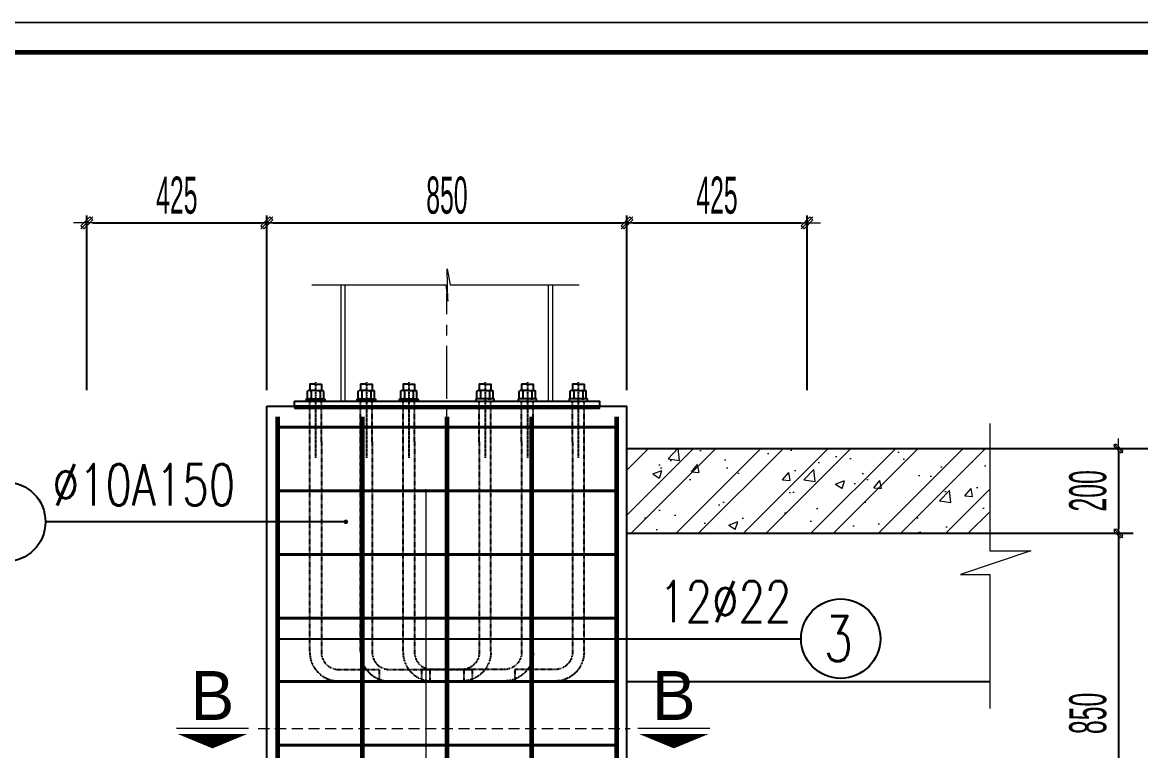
# Model space of a CAD drawing. Header units: inches. Extents: x 541671 to 837720, y 76128 to 1008472.
# Drawn here: x 613869 to 616509, y 363728 to 365446 of the extents above; entities that cross this region are included whole.
import ezdxf
from ezdxf.enums import TextEntityAlignment as Align

# ---------------------------------------------------------------- set-up
doc = ezdxf.new("R2010")
doc.units = ezdxf.units.IN
doc.header["$MEASUREMENT"] = 0
doc.header["$PDMODE"] = 32
doc.header["$PDSIZE"] = -1
for name, pattern in [('CENTER2', [1.125, 0.75, -0.125, 0.125, -0.125]), ('CENTERX2', [4, 2.5, -0.5, 0.5, -0.5]), ('DASHDOT', [1, 0.5, -0.25, 0, -0.25]), ('HIDDEN', [0.375, 0.25, -0.125]), ('HIDDEN2', [0.1875, 0.125, -0.0625])]:
    doc.linetypes.add(name, pattern=pattern)
doc.layers.get('0').update_dxf_attribs({"lineweight": 18})
for name, color, linetype in [('BOLTS', 1, 'Continuous'), ('Khungten_LCDI', 7, 'Continuous'), ('Thep 2', 3, 'Continuous')]:
    doc.layers.add(name, color=color, linetype=linetype)
for name, color, linetype, lineweight in [('EG Net thay', 7, 'Continuous', 20), ('ISO', 153, 'Continuous', 15), ('KICHTHUOC', 4, 'Continuous', 18), ('LC Dim', 8, 'Continuous', 18), ('LC Dim @ 1', 8, 'Continuous', 18), ('LC ISO', 153, 'Continuous', 13), ('LC Khac', 4, 'Continuous', 9), ('LC MANH DUT', 35, 'HIDDEN', 5), ('LC Net dam2', 6, 'Continuous', 40), ('LC Net dam3', 1, 'Continuous', 60), ('LC Net thay', 7, 'Continuous', 25), ('LC Net truc', 79, 'DASHDOT', 13), ('LC Text1', 3, 'Continuous', 20), ('LC Text2', 7, 'Continuous', 25)]:
    doc.layers.add(name, color=color, linetype=linetype, lineweight=lineweight)
doc.styles.add('HOATBIF', font='hoatbif.shx', dxfattribs={"width": 0.5})
doc.styles.add('Khungten', font='VHAVAN_2.TTF', dxfattribs={"width": 0.8, "height": 5000})
doc.styles.add('LC 1', font='VHAVANB_2.TTF')
doc.styles.add('LC 3', font='vnsimli.shx', dxfattribs={"width": 0.75})
doc.styles.add('Title', font='VHAVAN_2.TTF', dxfattribs={"width": 0.8})
doc.dimstyles.new('1-100(1-25)', dxfattribs={"dimscale": 25, "dimtxt": 2.5, "dimasz": 0.35, "dimexe": 0.5, "dimexo": 0, "dimgap": 0.8, "dimtad": 1, "dimdec": 0, "dimzin": 0, "dimdsep": 46, "dimtxsty": 'HOATBIF', "dimblk1": 'DOT', "dimblk2": 'DOT', "dimsah": 1, "dimcen": -1, "dimdle": 1, "dimclrd": 256, "dimclre": 256, "dimclrt": 4, "dimadec": 3, "dimazin": 2, "dimtfac": 0.333333, "dimtdec": 0, "dimtix": 1, "dimtmove": 2, "dimatfit": 3, "dimldrblk": 'DOT', "dimfxl": 1, "dimtvp": 0.833333, "dimtolj": 1, "dimtzin": 0, "dimarcsym": 0})
doc.dimstyles.new('Copy of 1-100(1-35)', dxfattribs={"dimscale": 35, "dimtxt": 2.5, "dimasz": 0.3, "dimexe": 1, "dimexo": 1, "dimgap": 0.8, "dimtad": 1, "dimdec": 0, "dimzin": 0, "dimdsep": 46, "dimtxsty": 'HOATBIF', "dimblk1": 'DOT', "dimblk2": 'DOT', "dimsah": 1, "dimcen": -0.1, "dimdle": 1, "dimclrd": 256, "dimclre": 256, "dimclrt": 4, "dimadec": 3, "dimazin": 2, "dimtfac": 0.333333, "dimtdec": 0, "dimtix": 1, "dimtmove": 2, "dimatfit": 3, "dimldrblk": 'DOT', "dimfxl": 1, "dimtvp": 0.833333, "dimtolj": 1, "dimtzin": 0, "dimarcsym": 0})
doc.dimstyles.new('Copy of 1-35', dxfattribs={"dimscale": 35, "dimtxt": 2.5, "dimasz": 0.4, "dimexe": 0.5, "dimexo": 0, "dimgap": 0.6, "dimtad": 1, "dimdec": 0, "dimzin": 0, "dimdsep": 46, "dimtxsty": 'HOATBIF', "dimblk1": 'DOT', "dimblk2": 'DOT', "dimsah": 1, "dimcen": -1, "dimdle": 1, "dimclrd": 256, "dimclre": 256, "dimclrt": 130, "dimadec": 0, "dimazin": 0, "dimtfac": 0.333333, "dimtdec": 0, "dimtix": 1, "dimtmove": 2, "dimatfit": 3, "dimldrblk": 'DOT', "dimfxl": 0.5, "dimtvp": 0.833333, "dimtolj": 1, "dimtzin": 12, "dimarcsym": 0})

# ---------------------------------------------------------------- blocks, each defined once
blk = doc.blocks.new('lcdi fix')
at = {"layer": 'Defpoints', "lineweight": 0}
blk.add_lwpolyline([(-1200, -14850), (-1200, 14850), (40800, 14850), (40800, -14850)], close=True, dxfattribs=at)
at = {"layer": 'Khungten_LCDI', "color": 5, "lineweight": 60}
blk.add_lwpolyline([(0, -14650), (0, 14650), (40600, 14650), (40600, -14650)], close=True, dxfattribs=at)
at = {"color": 7, "style": 'Khungten', "width": 0.8}
for tag, p in [('REVISION', (39498.8, -10746.3)), ('NGAYHT', (39546.1, -11609.4))]:
    blk.add_attdef(tag, text='', height=200, dxfattribs=at).set_placement(p, align=Align.CENTER)
at = {"layer": 'LC Text1', "style": 'Title', "width": 1.824646}
for tag, p, p2 in [('TENBANVE1', (36912.7, -8885.8), (40339.1, -8885.8)), ('TENBANVE2', (36912.7, -9562.5), (40339.1, -9562.5))]:
    blk.add_attdef(tag, text='', height=250, dxfattribs=at).set_placement(p, p2, align=Align.FIT)
at = {"layer": 'LC Text1', "style": 'Title', "width": 0.7}
blk.add_attdef('SOBANVE', text='', height=250, dxfattribs=at).set_placement((39562, -13896.2), align=Align.CENTER)
blk = doc.blocks.new('DOT')
at = {"layer": 'KICHTHUOC'}
blk.add_line((-2.25, 0), (2.25, 0), dxfattribs=at)
at = {"layer": 'KICHTHUOC', "color": 4}
blk.add_line((-1, -1), (1, 1), dxfattribs=at)
blk.add_lwpolyline([(0.5, 1), (-1, -0.5), (-0.5, -1), (1, 0.5)], close=True, dxfattribs=at)
blk = doc.blocks.new('*D413')
at = {"layer": 'Defpoints', "color": 0, "ltscale": 2, "transparency": 16777216}
for p in [(616108.9, 364241.1), (616008.9, 363391.1), (616456.5, 363391.1)]:
    blk.add_point(p, dxfattribs=at)
at = {"layer": 'LC Dim', "lineweight": -2, "ltscale": 2, "transparency": 16777216}
for p, q in [((616143.9, 364241.1), (616491.5, 364241.1)), ((616456.5, 364230.6), (616456.5, 363401.6)), ((616043.9, 363391.1), (616491.5, 363391.1))]:
    blk.add_line(p, q, dxfattribs=at)
at = {"layer": 'LC Dim', "lineweight": -2, "ltscale": 2, "transparency": 16777216, "xscale": 10.5, "yscale": 10.5, "zscale": 10.5}
for p, rotation in [((616456.5, 364241.1), 90), ((616456.5, 363391.1), 270)]:
    blk.add_blockref('DOT', p, dxfattribs=dict(at, rotation=rotation))
at = {"layer": 'LC Dim', "color": 4, "ltscale": 2, "transparency": 16777216, "insert": (616384.7, 363816.1), "char_height": 87.5, "attachment_point": 5, "rotation": 90, "style": 'HOATBIF'}
blk.add_mtext('\\A1;850', dxfattribs=at)
blk = doc.blocks.new('*D416')
at = {"layer": 'Defpoints', "color": 0, "ltscale": 2, "transparency": 16777216}
for p in [(616108.9, 364441.1), (616008.9, 362591.1), (616662.2, 362591.1)]:
    blk.add_point(p, dxfattribs=at)
at = {"layer": 'LC Dim', "lineweight": -2, "ltscale": 2, "transparency": 16777216}
for p, q in [((616143.9, 364441.1), (616697.2, 364441.1)), ((616662.2, 364430.6), (616662.2, 362601.6)), ((616043.9, 362591.1), (616697.2, 362591.1))]:
    blk.add_line(p, q, dxfattribs=at)
at = {"layer": 'LC Dim', "lineweight": -2, "ltscale": 2, "transparency": 16777216, "xscale": 10.5, "yscale": 10.5, "zscale": 10.5}
for p, rotation in [((616662.2, 364441.1), 90), ((616662.2, 362591.1), 270)]:
    blk.add_blockref('DOT', p, dxfattribs=dict(at, rotation=rotation))
at = {"layer": 'LC Dim', "color": 4, "ltscale": 2, "transparency": 16777216, "insert": (616590.5, 363516.1), "char_height": 87.5, "attachment_point": 5, "rotation": 90, "style": 'HOATBIF'}
blk.add_mtext('\\A1;1850', dxfattribs=at)
blk = doc.blocks.new('*D403')
at = {"layer": 'Defpoints', "color": 0, "ltscale": 2, "transparency": 16777216}
for p in [(616108.9, 364441.1), (616108.9, 364241.1), (616456.5, 364241.1)]:
    blk.add_point(p, dxfattribs=at)
at = {"layer": 'LC Dim', "lineweight": -2, "ltscale": 2, "transparency": 16777216}
for p, q in [((616143.9, 364441.1), (616491.5, 364441.1)), ((616456.5, 364430.6), (616456.5, 364251.6)), ((616143.9, 364241.1), (616491.5, 364241.1))]:
    blk.add_line(p, q, dxfattribs=at)
at = {"layer": 'LC Dim', "lineweight": -2, "ltscale": 2, "transparency": 16777216, "xscale": 10.5, "yscale": 10.5, "zscale": 10.5}
for p, rotation in [((616456.5, 364441.1), 90), ((616456.5, 364241.1), 270)]:
    blk.add_blockref('DOT', p, dxfattribs=dict(at, rotation=rotation))
at = {"layer": 'LC Dim', "color": 4, "ltscale": 2, "transparency": 16777216, "insert": (616384.7, 364341.1), "char_height": 87.5, "attachment_point": 5, "rotation": 90, "style": 'HOATBIF'}
blk.add_mtext('\\A1;200', dxfattribs=at)
blk = doc.blocks.new('*U427')
at = {"layer": 'LC Khac', "color": 1, "ltscale": 2}
for p, q in [((0, 0), (-485.5, 0)), ((3111.5, 0), (2626.1, 0))]:
    blk.add_line(p, q, dxfattribs=at)
for points in [[(-242.7, -134, 0, 471.4, 0), (-242.7, -36.6, 275, 275, 0)], [(2868.8, -134, 0, 471.4, 0), (2868.8, -36.6, 275, 275, 0)]]:
    blk.add_lwpolyline(points, format="xyseb", dxfattribs=at)
at = {"layer": 'LC MANH DUT', "ltscale": 300}
blk.add_line((66.3, 0), (2573.3, 0), dxfattribs=at)
at = {"ltscale": 2, "style": 'LC 1'}
for p in [(-242.7, 222.2), (2868.8, 222.2)]:
    blk.add_attdef('LC', text='', height=330, dxfattribs=at).set_placement(p, align=Align.MIDDLE_CENTER)
blk = doc.blocks.new('*D424')
at = {"layer": 'Defpoints', "color": 0, "ltscale": 50, "transparency": 16777216}
for p in [(614446.5, 364973.4), (614021.5, 364578.5), (614446.5, 364578.5)]:
    blk.add_point(p, dxfattribs=at)
at = {"layer": 'LC Dim', "lineweight": -2, "ltscale": 50, "transparency": 16777216}
for p, q in [((614021.5, 364578.5), (614021.5, 364990.9)), ((614446.5, 364578.5), (614446.5, 364990.9)), ((614035.5, 364973.4), (614432.5, 364973.4))]:
    blk.add_line(p, q, dxfattribs=at)
at = {"layer": 'LC Dim', "lineweight": -2, "ltscale": 50, "transparency": 16777216, "xscale": 14, "yscale": 14, "zscale": 14, "rotation": 180}
blk.add_blockref('DOT', (614021.5, 364973.4), dxfattribs=at)
at = {"layer": 'LC Dim', "lineweight": -2, "ltscale": 50, "transparency": 16777216, "xscale": 14, "yscale": 14, "zscale": 14}
blk.add_blockref('DOT', (614446.5, 364973.4), dxfattribs=at)
at = {"layer": 'LC Dim', "color": 130, "ltscale": 50, "transparency": 16777216, "insert": (614234, 365038.2), "char_height": 87.5, "attachment_point": 5, "style": 'HOATBIF'}
blk.add_mtext('\\A1;425', dxfattribs=at)
blk = doc.blocks.new('*D425')
at = {"layer": 'Defpoints', "color": 0, "ltscale": 50, "transparency": 16777216}
for p in [(615296.5, 364973.4), (614446.5, 364578.5), (615296.5, 364578.5)]:
    blk.add_point(p, dxfattribs=at)
at = {"layer": 'LC Dim', "lineweight": -2, "ltscale": 50, "transparency": 16777216}
for p, q in [((614446.5, 364578.5), (614446.5, 364990.9)), ((615296.5, 364578.5), (615296.5, 364990.9)), ((614460.5, 364973.4), (615282.5, 364973.4))]:
    blk.add_line(p, q, dxfattribs=at)
at = {"layer": 'LC Dim', "lineweight": -2, "ltscale": 50, "transparency": 16777216, "xscale": 14, "yscale": 14, "zscale": 14, "rotation": 180}
blk.add_blockref('DOT', (614446.5, 364973.4), dxfattribs=at)
at = {"layer": 'LC Dim', "lineweight": -2, "ltscale": 50, "transparency": 16777216, "xscale": 14, "yscale": 14, "zscale": 14}
blk.add_blockref('DOT', (615296.5, 364973.4), dxfattribs=at)
at = {"layer": 'LC Dim', "color": 130, "ltscale": 50, "transparency": 16777216, "insert": (614871.5, 365038.2), "char_height": 87.5, "attachment_point": 5, "style": 'HOATBIF'}
blk.add_mtext('\\A1;850', dxfattribs=at)
blk = doc.blocks.new('*D426')
at = {"layer": 'Defpoints', "color": 0, "ltscale": 50, "transparency": 16777216}
for p in [(615721.5, 364973.4), (615296.5, 364578.5), (615721.5, 364578.5)]:
    blk.add_point(p, dxfattribs=at)
at = {"layer": 'LC Dim', "lineweight": -2, "ltscale": 50, "transparency": 16777216}
for p, q in [((615296.5, 364578.5), (615296.5, 364990.9)), ((615721.5, 364578.5), (615721.5, 364990.9)), ((615310.5, 364973.4), (615707.5, 364973.4))]:
    blk.add_line(p, q, dxfattribs=at)
at = {"layer": 'LC Dim', "lineweight": -2, "ltscale": 50, "transparency": 16777216, "xscale": 14, "yscale": 14, "zscale": 14, "rotation": 180}
blk.add_blockref('DOT', (615296.5, 364973.4), dxfattribs=at)
at = {"layer": 'LC Dim', "lineweight": -2, "ltscale": 50, "transparency": 16777216, "xscale": 14, "yscale": 14, "zscale": 14}
blk.add_blockref('DOT', (615721.5, 364973.4), dxfattribs=at)
at = {"layer": 'LC Dim', "color": 130, "ltscale": 50, "transparency": 16777216, "insert": (615509, 365038.2), "char_height": 87.5, "attachment_point": 5, "style": 'HOATBIF'}
blk.add_mtext('\\A1;425', dxfattribs=at)
blk = doc.blocks.new('*U167')
h = blk.add_hatch()
h.set_pattern_fill('ANSI31', color=8, scale=2.2, angle=30, style=0)
h.set_pattern_definition([(195, (-7324.65653, -11578.45816), (-0.0711752374, 0.265629602), [])])
edge = h.paths.add_edge_path()
edge.add_line((-11.5, 130.9), (-11.5, 130.9))
edge.add_ellipse((-13.6, 130.7), major_axis=(-1.52, -1.52), ratio=1, start_angle=141.1342, end_angle=215.0819)
edge.add_line((-13.3, 132.8), (-13.3, 132.8))
edge.add_line((-13.3, 132.8), (-9.6, 132.8))
edge.add_line((-9.6, 132.8), (-9.6, 132.8))
edge.add_ellipse((-9.3, 130.7), major_axis=(-1.52, -1.52), ratio=1, start_angle=232.9978, end_angle=308.8658)
h = blk.add_hatch()
h.set_pattern_fill('ANSI31', color=8, scale=2.2, angle=30, style=0)
h.set_pattern_definition([(345, (7324.65653, -11578.45816), (0.0711752374, 0.265629602), [])])
edge = h.paths.add_edge_path()
edge.add_line((11.5, 130.9), (11.5, 130.9))
edge.add_ellipse((13.6, 130.7), major_axis=(1.52, -1.52), ratio=1, start_angle=144.9181, end_angle=218.8658, ccw=False)
edge.add_line((13.3, 132.8), (13.3, 132.8))
edge.add_line((13.3, 132.8), (9.6, 132.8))
edge.add_line((9.6, 132.8), (9.6, 132.8))
edge.add_ellipse((9.3, 130.7), major_axis=(1.52, -1.52), ratio=1, start_angle=51.1342, end_angle=127.0022, ccw=False)
h = blk.add_hatch()
h.set_pattern_fill('ANSI31', color=8, scale=2.2, angle=30, style=0)
h.set_pattern_definition([(165, (-7324.65653, 11823.09452), (-0.0711752374, -0.265629602), [])])
edge = h.paths.add_edge_path()
edge.add_line((-11.5, 113.7), (-11.5, 113.7))
edge.add_ellipse((-13.6, 114), major_axis=(-1.52, -1.52), ratio=1, start_angle=54.9181, end_angle=128.8658, ccw=False)
edge.add_line((-13.3, 111.9), (-13.3, 111.8))
edge.add_line((-13.3, 111.8), (-9.6, 111.8))
edge.add_line((-9.6, 111.8), (-9.6, 111.8))
edge.add_ellipse((-9.3, 114), major_axis=(-1.52, -1.52), ratio=1, start_angle=321.1342, end_angle=397.0022, ccw=False)
h = blk.add_hatch()
h.set_pattern_fill('ANSI31', color=8, scale=2.2, angle=30, style=0)
h.set_pattern_definition([(15, (7324.65653, 11823.09452), (0.0711752374, -0.265629602), [])])
edge = h.paths.add_edge_path()
edge.add_line((11.5, 113.7), (11.5, 113.7))
edge.add_ellipse((13.6, 114), major_axis=(1.52, -1.52), ratio=1, start_angle=231.1342, end_angle=305.0819)
edge.add_line((13.3, 111.9), (13.3, 111.8))
edge.add_line((13.3, 111.8), (9.6, 111.8))
edge.add_line((9.6, 111.8), (9.6, 111.8))
edge.add_ellipse((9.3, 114), major_axis=(1.52, -1.52), ratio=1, start_angle=-37.0022, end_angle=38.8658)
at = {"color": 8, "linetype": 'CENTER2'}
blk.add_line((0, 154.8), (0, -41.9), dxfattribs=at)
at = {"color": 8}
for p, q in [((0, 132.8), (-18.9, 132.8)), ((-11.5, 130.7), (-11.5, 114)), ((0, 132.8), (18.9, 132.8)), ((11.5, 130.7), (11.5, 114))]:
    blk.add_line(p, q, dxfattribs=at)
at = {"color": 3, "linetype": 'HIDDEN2'}
for p, q in [((-15, 0), (-15, 105.8)), ((15, 0), (15, 105.8))]:
    blk.add_line(p, q, dxfattribs=at)
at = {"color": 3}
for points in [[(0, 149.3), (-14.7, 149.3, 0.414214), (-15, 149), (-15, 132.8)], [(0, 149.3), (14.7, 149.3, -0.414214), (15, 149), (15, 132.8)]]:
    blk.add_lwpolyline(points, format="xyb", dxfattribs=at)
at = {"color": 8}
for points in [[(-18.9, 111.8, -0.414214), (-21, 114), (-21, 130.7, -0.414214), (-18.9, 132.8)], [(18.9, 111.8, 0.414214), (21, 114), (21, 130.7, 0.414214), (18.9, 132.8)]]:
    blk.add_lwpolyline(points, format="xyb", dxfattribs=at)
at = {"color": 3}
blk.add_lwpolyline([(0, 105.8), (-21.9, 105.8, -0.414214), (-24, 108), (-24, 109.7, -0.414214), (-21.9, 111.8), (0, 111.8), (21.9, 111.8, -0.414214), (24, 109.7), (24, 108, -0.414214), (21.9, 105.8)], format="xyb", close=True, dxfattribs=at)
at = {"color": 8}
blk.add_lwpolyline([(-18.9, 111.8), (0, 111.8)], dxfattribs=at)
for centre, start, end in [((-13.6, 130.7), 360, 90), ((-13.6, 130.7), 360, 90), ((-9.3, 130.7), 90, 180), ((-9.3, 130.7), 90, 180), ((9.3, 130.7), 360, 90), ((9.3, 130.7), 360, 90), ((13.6, 130.7), 90, 180), ((13.6, 130.7), 90, 180), ((-13.6, 114), 270, 0), ((-9.3, 114), 180, 270), ((9.3, 114), 270, 0), ((13.6, 114), 180, 270)]:
    blk.add_arc(centre, 2.15, start, end, dxfattribs=at)
at = {"layer": 'BOLTS', "color": 3, "linetype": 'HIDDEN2'}
blk.add_lwpolyline([(15, 0), (15, -546, 0.414214), (60, -591), (165, -591), (165, -621), (60, -621, -0.414214), (-15, -546), (-15, 0)], format="xyb", dxfattribs=at)
blk = doc.blocks.new('*U428')
at = {"layer": 'LC Net dam2'}
blk.add_line((-400, 0), (400, 0), dxfattribs=at)
blk = doc.blocks.new('*U429')
at = {"layer": 'LC Net dam2', "color": 0, "linetype": 'ByBlock', "lineweight": -2, "transparency": 16777216}
for p in [(0, 0), (0, -150), (0, -300), (0, -450), (0, -600), (0, -750), (0, -900), (0, -1050)]:
    blk.add_blockref('*U428', p, dxfattribs=at)
blk = doc.blocks.new('*U391')
at = {"layer": 'LC ISO', "ltscale": 2}
blk.add_leader([(0, 75), (0, -75)], dimstyle='1-100(1-25)', override={"dimgap": 0.8, "dimtad": 0}, dxfattribs=at)
blk = doc.blocks.new('*U392')
at = {"layer": 'LC Dim', "color": 0, "linetype": 'ByBlock', "lineweight": -2, "transparency": 16777216}
for p in [(0, 0), (0, -150), (0, -300), (0, -450), (0, -600), (0, -750), (0, -900)]:
    blk.add_blockref('*U391', p, dxfattribs=at)

msp = doc.modelspace()

# ---------------------------------------------------------------- hatches: boundary and pattern name
at = {"layer": 'LC Dim @ 1', "ltscale": 50}
h = msp.add_hatch(dxfattribs=at)
h.set_pattern_fill('BTCT', color=256, scale=30)
h.set_pattern_definition([(50, (464038.46, 16856.87), (215.178055, -18.82564), [22.5, -247.5]), (355, (464038.46, 16856.87), (-41.6254, 225.65764), [18, -198]), (100.4514, (464056.4, 16855.3), (173.55281, 206.83186), [19.12206, -210.34263]), (46.1842, (464038.46, 16916.87), (320.17231, -49.6557), [33.75, -371.25]), (96.6356, (464065.14, 16912.73), (280.3988, 292.23536), [28.6831, -315.5139]), (351.1842, (464038.46, 16916.87), (280.39858, 292.23558), [27, -297]), (21, (464068.46, 16901.87), (179.072116, -120.78567), [22.5, -247.5]), (326, (464068.46, 16901.87), (72.9946, 217.54501), [18, -198]), (71.4514, (464083.39, 16891.8), (252.06679, 96.75915), [19.12206, -210.34263]), (37.5, (464038.46, 16856.87), (3.647957, 99.868156), [0, -195.6, 0, -201, 0, -198.75]), (7.5, (464038.46, 16856.87), (78.92086, 118.323514), [0, -114.6, 0, -191.1, 0, -75.75]), (327.5, (463971.56, 16856.87), (160.146731, -6.766462), [0, -75, 0, -234, 0, -310.5]), (317.5, (463941.56, 16856.87), (174.95585, 30.031495), [0, -97.5, 0, -155.4, 0, -220.5]), (45, (464038.46, 16856.87), (-79.549513, 79.549513), []), (45, (464091.5, 16856.87), (-79.549513, 79.549513), [])])
h.paths.add_polyline_path([(615296.5, 364441.1), (615296.5, 364241.1), (616153, 364241.1), (616153, 364441.1)])

# ---------------------------------------------------------------- linework, layer by layer
at = {"layer": 'EG Net thay'}
for p, q in [((614621.5, 364553.1), (614621.5, 364827)), ((615121.5, 364553.1), (615121.5, 364827))]:
    msp.add_line(p, q, dxfattribs=at)
at = {"layer": 'ISO'}
for p, q in [((614631.5, 364553.1), (614631.5, 364827)), ((615111.5, 364553.1), (615111.5, 364827))]:
    msp.add_line(p, q, dxfattribs=at)
msp.add_lwpolyline([(614552.4, 364827), (614869.1, 364827), (614873.7, 364788.7), (614872.4, 364864.8), (614879.5, 364827), (615183.5, 364827)], dxfattribs=at)
at = {"layer": 'LC ISO', "ltscale": 50}
msp.add_lwpolyline([(616153, 364499.9), (616153, 364199.9), (616249.5, 364199.9), (616084, 364143.9), (616153, 364143.9), (616153, 363827.4)], dxfattribs=at)
at = {"layer": 'LC Net dam3'}
for points in [[(614471.5, 364515.4), (614471.5, 362811.4, -0.414214), (614446.5, 362786.4), (614166.1, 362786.4), (614193, 362811.5)], [(614671.5, 364515.4), (614671.5, 362811.4, -0.414214), (614646.5, 362786.4), (614366.1, 362786.4), (614393, 362811.5)], [(614871.5, 364515.4), (614871.5, 362811.4, -0.414214), (614846.5, 362786.4), (614566.1, 362786.4), (614593, 362811.5)], [(615071.5, 364515.4), (615071.5, 362811.4, 0.414214), (615096.5, 362786.4), (615376.9, 362786.4), (615350, 362811.5)], [(615271.5, 364515.4), (615271.5, 362811.4, 0.414214), (615296.5, 362786.4), (615576.9, 362786.4), (615550, 362811.5)]]:
    msp.add_lwpolyline(points, format="xyb", dxfattribs=at)
at = {"layer": 'LC Net thay', "ltscale": 2}
for p, q in [((614446.5, 364541.1), (615296.5, 364541.1)), ((614446.5, 363391.1), (614446.5, 364541.1)), ((615296.5, 363391.1), (615296.5, 364541.1)), ((615296.5, 364441.1), (616153, 364441.1)), ((615296.5, 364241.1), (616153, 364241.1)), ((615296.5, 363891.1), (616153, 363891.1))]:
    msp.add_line(p, q, dxfattribs=at)
at = {"layer": 'LC Net truc', "linetype": 'CENTERX2', "ltscale": 50}
msp.add_line((614871.5, 361558), (614871.5, 364806.9), dxfattribs=at)
at = {"layer": 'LC Text2', "ltscale": 100}
for centre in [(613830.3, 364268.1), (615801, 363992.4)]:
    msp.add_circle(centre, 93.6, dxfattribs=at)
at = {"layer": 'Thep 2', "color": 1, "ltscale": 10}
for points in [[(614511.5, 364553.1), (615231.5, 364553.1), (615231.5, 364541.1), (614511.5, 364541.1)], [(614511.5, 364536.1), (615231.5, 364536.1), (615231.5, 364541.1), (614511.5, 364541.1)]]:
    msp.add_lwpolyline(points, close=True, dxfattribs=at)

# ---------------------------------------------------------------- block references
ref = msp.add_blockref('*U427', (614403.1, 363780.5), dxfattribs=dict(xscale=0.35, yscale=0.35, zscale=0.35))
ref.add_attrib('LC', 'B', dxfattribs={"ltscale": 2, "height": 115.5, "style": 'LC 1'}).set_placement((615407.1, 363858.3), align=Align.MIDDLE_CENTER)
ref.add_attrib('LC', 'B', dxfattribs={"ltscale": 2, "height": 115.5, "style": 'LC 1'}).set_placement((614318.1, 363858.3), align=Align.MIDDLE_CENTER)
at = {"layer": 'BOLTS', "ltscale": 10, "yscale": 0.9090909090909091, "zscale": 0.9090909090909091}
for p, xscale in [((614561.5, 364456.9), 0.9090909090909091), ((614681.5, 364456.9), 0.9090909090909091), ((614781.5, 364456.9), 0.9090909090909091), ((614961.5, 364456.9), -0.9090909090909091), ((615061.5, 364456.9), -0.9090909090909091), ((615181.5, 364456.9), -0.9090909090909091)]:
    msp.add_blockref('*U167', p, dxfattribs=dict(at, xscale=xscale))
at = {"layer": 'LC Dim', "ltscale": 2}
msp.add_blockref('*U392', (614821.5, 364266.1), dxfattribs=at)
at = {"layer": 'LC Net dam2'}
msp.add_blockref('*U429', (614871.5, 364491.1), dxfattribs=at)
at = {"layer": 'LC Net thay', "xscale": 0.3500000090783435, "yscale": 0.3500000090783435, "zscale": 0.3500000090783435}
for p in [(605292, 370643.9), (605292, 360248.9)]:
    msp.add_blockref('lcdi fix', p, dxfattribs=at)

# ---------------------------------------------------------------- texts
at = {"layer": 'LC Text2', "linetype": 'ByBlock', "style": 'LC 3', "width": 0.75}
for s, p in [('%%C10A150', (613940.5, 364306.9)), ('12%%C22', (615372.3, 364031.2))]:
    msp.add_text(s, height=97.22, dxfattribs=at).set_placement(p)
at = {"layer": 'LC Text2', "ltscale": 100, "style": 'LC 3', "width": 0.75}
msp.add_text('3', height=106.9, dxfattribs=at).set_placement((615795.7, 363992.4), align=Align.MIDDLE_CENTER)

# ---------------------------------------------------------------- dimensions: what is measured, and where the dimension line sits
at = {"layer": 'LC Dim', "ltscale": 50}
for base, p1, p2, picture, middle in [((614446.5, 364973.4), (614021.5, 364578.5), (614446.5, 364578.5), '*D424', (614234, 365038.2)), ((615296.5, 364973.4), (614446.5, 364578.5), (615296.5, 364578.5), '*D425', (614871.5, 365038.2)), ((615721.5, 364973.4), (615296.5, 364578.5), (615721.5, 364578.5), '*D426', (615509, 365038.2))]:
    dim = msp.add_linear_dim(base=base, p1=p1, p2=p2, dimstyle='Copy of 1-35', dxfattribs=at)
    dim.commit()
    dim.dimension.update_dxf_attribs({"geometry": picture, "text_midpoint": middle})
at = {"layer": 'LC Dim', "ltscale": 2}
for base, p1, p2, picture, middle in [((616662.2, 362591.1), (616108.9, 364441.1), (616008.9, 362591.1), '*D416', (616590.5, 363516.1)), ((616456.5, 364241.1), (616108.9, 364441.1), (616108.9, 364241.1), '*D403', (616384.7, 364341.1)), ((616456.5, 363391.1), (616108.9, 364241.1), (616008.9, 363391.1), '*D413', (616384.7, 363816.1))]:
    dim = msp.add_linear_dim(base=base, p1=p1, p2=p2, angle=90, dimstyle='Copy of 1-100(1-35)', dxfattribs=at)
    dim.commit()
    dim.dimension.update_dxf_attribs({"geometry": picture, "text_midpoint": middle})

# ---------------------------------------------------------------- leaders
msp.add_leader([(614632.9, 364268.1), (613924, 364268.1)], dimstyle='Copy of 1-100(1-35)', dxfattribs=at)
at = {"layer": 'LC Dim', "ltscale": 50}
for points in [[(614471.5, 363992.4), (615707.3, 363992.4)], [(615271.5, 363992.4), (615707.3, 363992.4)]]:
    msp.add_leader(points, dimstyle='Copy of 1-100(1-35)', override={"dimgap": 0.8, "dimtad": 1, "dimfxl": 0.5, "dimtfill": 1, "dimarcsym": 1}, dxfattribs=at)

doc.saveas('drawing.dxf')
